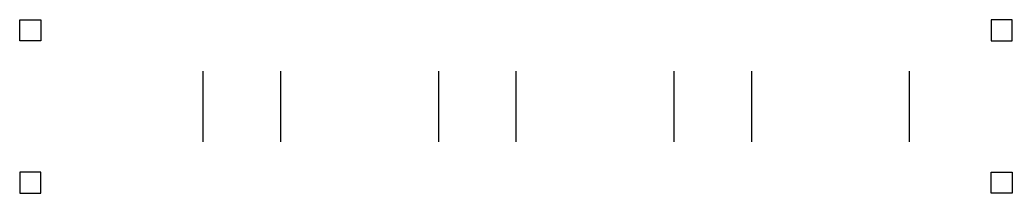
# Model space of a CAD drawing. Header units: millimetres. Extents: x 80.8 to 175.8, y 48.4 to 65.
import ezdxf

# ---------------------------------------------------------------- set-up
doc = ezdxf.new("R2010")
doc.units = ezdxf.units.MM
doc.layers.add('BodyEngrave', color=40, linetype='Continuous')

msp = doc.modelspace()

# ---------------------------------------------------------------- linework, layer by layer
at = {"layer": 'BodyEngrave'}
for p, q in [((98.312, 60.07), (98.312, 53.319)), ((105.741, 60.07), (105.741, 53.319)), ((120.841, 60.072), (120.841, 53.32)), ((128.269, 60.072), (128.269, 53.32)), ((143.369, 60.073), (143.369, 53.322)), ((150.798, 60.073), (150.798, 53.322)), ((165.898, 60.075), (165.898, 53.323))]:
    msp.add_line(p, q, dxfattribs=at)
for points in [[(80.783, 64.972), (82.783, 64.972), (82.783, 62.972), (80.783, 62.972)], [(175.756, 64.972), (173.756, 64.972), (173.756, 62.972), (175.756, 62.972)], [(80.784, 48.415), (82.784, 48.416), (82.784, 50.416), (80.784, 50.415)], [(175.755, 48.415), (173.755, 48.416), (173.755, 50.416), (175.755, 50.415)]]:
    msp.add_lwpolyline(points, close=True, dxfattribs=at)

doc.saveas('drawing.dxf')
